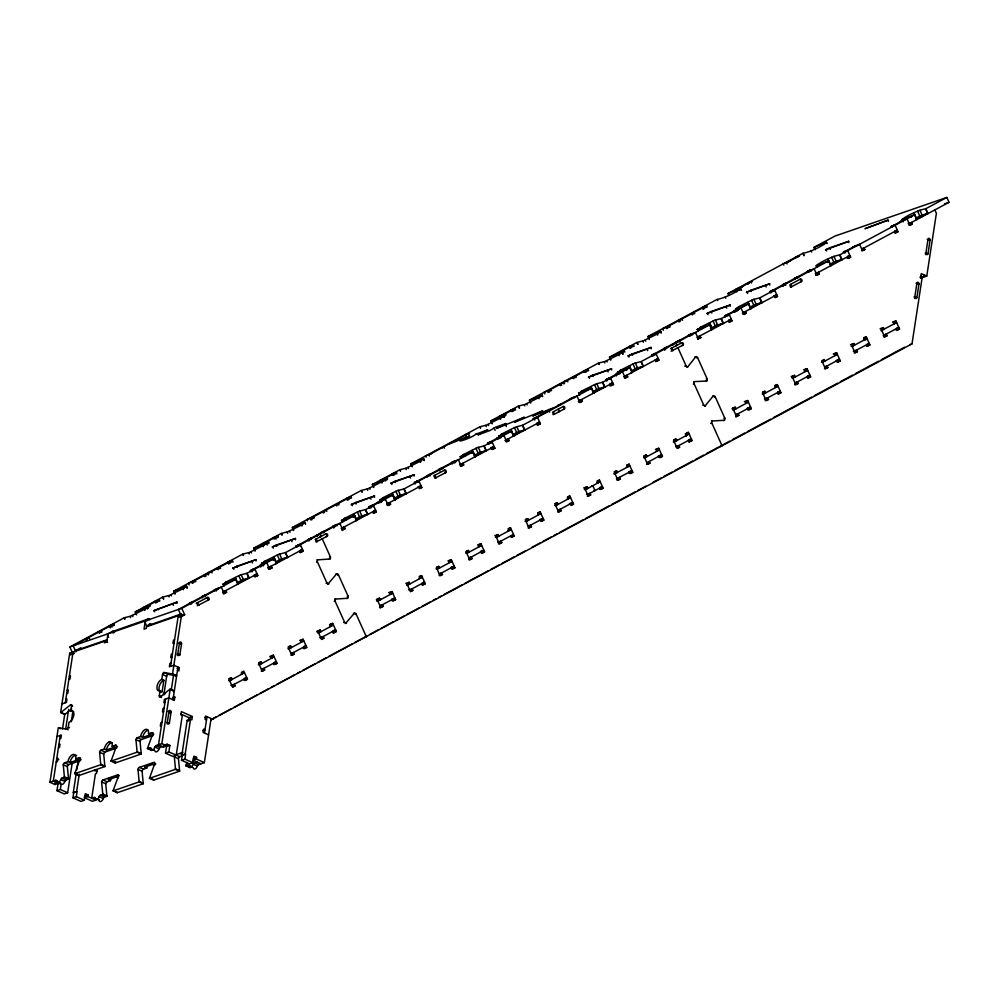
<?xml version="1.0" encoding="UTF-8"?>
<svg xmlns="http://www.w3.org/2000/svg" width="999" height="999" viewBox="0 0 999 999"><rect width="100%" height="100%" fill="white"/><g stroke="black" fill="none" stroke-linecap="round" stroke-linejoin="round"><path stroke-width="1.5" d="M60.302 735.414L53.309 781.118L58.329 783.366L54.97 784.527L49.95 782.279L58.292 727.759L60.914 728.746M107.492 642.432L104.745 641.196L69.705 653.209L60.614 712.599L64.723 714.435M65.297 702.759L73.052 652.047L74.051 653.421M62.5 729.008L64.848 713.636M54.97 784.527L55.22 782.891M65.622 729.382L68.669 709.402M72.34 762.125L67.657 792.769L64.298 793.93L56.968 790.646L57.967 784.115L60.202 783.341M58.604 727.722L66.908 729.208A1.786 0.974 -65.9 0 0 68.269 727.185L69.018 722.289A6.256 3.397 -65.9 0 0 73.814 715.209A6.256 3.397 -65.9 0 0 70.767 710.851L71.516 705.956A1.786 0.974 -65.9 0 0 70.654 704.707L60.939 712.424L65.06 714.26L71.728 708.953M56.968 790.646L60.327 789.485L61.076 784.59M71.304 721.778L72.827 711.775A6.256 3.397 -65.9 0 1 73.526 711.625M73.701 792.906L72.952 797.814L76.311 796.653L77.06 791.745L73.264 792.719L76.286 773.026M76.748 769.992L78.134 760.901M73.264 792.719L76.623 791.558L79.171 774.887M104.745 641.196L104.495 642.832L106.743 642.057L107.992 633.841L181.756 608.291L236.039 579.145M84.44 797.714L84.69 796.078L88.049 794.929L87.8 796.553L84.44 797.714L92.432 801.298L95.792 800.137L87.8 796.553M72.952 797.814L80.944 801.385L84.303 800.224L85.302 793.693L88.049 794.929M145.305 620.941L144.043 629.17L146.279 628.396L146.528 626.76L181.618 614.535L182.305 616.071L184.678 614.797L181.756 608.291M161.451 697.552L160.165 696.977A1.786 0.974 -65.9 0 1 159.303 695.729L160.052 690.833A6.256 3.397 -65.9 0 1 157.005 686.463A6.256 3.397 -65.9 0 1 161.801 679.395L162.55 674.5A1.786 0.974 -65.9 0 1 163.923 672.477L172.215 673.963L176.336 675.811L168.032 674.313L163.923 672.477M160.052 690.833L162.1 691.745L163.861 680.319L161.801 679.395M163.824 694.917L166.658 676.335A1.786 0.974 -65.9 0 1 168.032 674.313M165.509 699.063L158.516 744.755L163.536 747.002L166.895 745.853L167.145 744.218L169.88 745.441L168.881 751.972L165.522 753.134L166.521 746.603L169.88 745.441M170.504 666.395L178.259 615.696L178.958 617.232L182.305 616.071M49.95 782.279L55.669 780.294A1.786 0.974 -65.9 0 1 56.556 781.018A3.571 1.936 -65.9 0 0 58.329 782.467A3.571 1.936 -65.9 0 0 60.777 779.57A1.786 0.974 -65.9 0 1 62 778.109L64.361 777.297A1.786 0.974 -65.9 0 0 64.386 776.847L63.249 764.797A1.786 0.974 -65.9 0 1 64.61 762.774L67.969 761.613A6.256 3.397 -65.9 0 1 72.765 754.545A6.256 3.397 -65.9 0 1 75.799 758.903L79.158 757.741A1.786 0.974 -65.9 0 1 80.032 758.99L74.863 773.226A1.786 0.974 -65.9 0 0 74.75 773.701L100.712 764.735A1.786 0.974 -65.9 0 0 100.737 764.285L99.6 752.222A1.786 0.974 -65.9 0 1 100.961 750.212L104.321 749.05A6.256 3.397 -65.9 0 1 109.116 741.982A6.256 3.397 -65.9 0 1 112.163 746.34L115.522 745.179A1.786 0.974 -65.9 0 1 116.384 746.428L111.226 760.664A1.786 0.974 -65.9 0 0 111.101 761.138L137.075 752.172A1.786 0.974 -65.9 0 0 137.1 751.723L135.951 739.66A1.786 0.974 -65.9 0 1 137.325 737.649L140.684 736.488A6.256 3.397 -65.9 0 1 145.467 729.42A6.256 3.397 -65.9 0 1 148.514 733.778L151.873 732.617A1.786 0.974 -65.9 0 1 152.735 733.865L147.577 748.089A1.786 0.974 -65.9 0 0 147.465 748.576L149.825 747.764A1.786 0.974 -65.9 0 1 150.712 748.488A3.571 1.936 -65.9 0 0 152.485 749.937A3.571 1.936 -65.9 0 0 154.932 747.027A1.786 0.974 -65.9 0 1 156.156 745.579L161.863 743.593L170.217 689.085L174.326 690.921M181.618 614.535L172.527 673.925L176.648 675.761M171.291 689.947L173.639 674.587M163.536 747.002L163.786 745.379L167.145 744.218M172.977 699.737L177.972 667.082M180.694 644.068L181.543 643.768L179.483 642.856L177.81 653.746A1.336 0.999 70.9 0 0 178.659 655.419A1.336 0.999 70.9 0 0 179.87 654.657L181.543 643.768A1.336 0.999 70.9 0 0 180.694 642.082A1.336 0.999 70.9 0 0 179.483 642.856L178.646 643.144M173.476 696.478L174.837 697.09L174.338 700.361L168.856 697.901L164.385 699.45L163.886 702.709L165.01 702.322M171.004 663.136L169.88 663.523L169.38 666.783L173.863 665.234L179.345 667.694L178.846 670.966L177.472 670.341M182.268 755.394L181.518 760.289L184.877 759.14L185.627 754.233L181.83 755.194L187.163 720.354L190.522 719.205L191.883 719.817L192.382 716.545L181.418 711.638L180.919 714.909L182.293 715.521L176.211 755.256L172.852 756.418L165.522 753.134M192.382 716.545L189.036 717.707L188.536 720.978L187.163 720.354M181.83 755.194L185.19 754.045L190.522 719.205M181.518 760.289L189.51 763.873L192.869 762.712L193.868 756.181L196.603 757.404L196.353 759.04L193.007 760.202L200.999 763.785M204.495 733.016L206.993 716.683L204.745 717.457M193.219 767.707A3.571 1.936 -65.9 0 0 195.055 768.93A3.571 1.936 -65.9 0 0 197.415 766.046A1.786 0.974 -65.9 0 1 198.639 764.597L204.358 762.624L211.101 718.531M919.954 277.185L920.791 276.885L921.29 273.626L926.772 276.074L936.388 213.287L934.864 209.915M210.639 720.092L912.012 343.868L922.164 277.51L920.791 276.885M923.763 274.962L923.413 277.235L920.591 275.974M927.184 239.473L930.081 240.11L928.009 253.709A1.336 0.999 70.9 0 1 926.785 254.483A1.336 0.999 70.9 0 1 925.948 252.797L928.034 239.186A1.336 0.999 70.9 0 1 929.245 238.424A1.336 0.999 70.9 0 1 930.081 240.11M74.75 773.701L78.859 775.549A1.786 0.974 -65.9 0 1 78.983 775.062L79.296 774.175M111.101 761.138L115.21 762.986A1.786 0.974 -65.9 0 1 115.335 762.499L115.659 761.613M147.402 765.883A6.256 3.397 -65.9 0 0 146.803 768.069L143.456 769.23A1.786 0.974 -65.9 0 0 142.083 771.253L143.219 783.303A1.786 0.974 -65.9 0 1 143.194 783.753L117.233 792.731L113.124 790.883A1.786 0.974 -65.9 0 1 113.237 790.409L118.406 776.173A1.786 0.974 -65.9 0 0 117.532 774.924L102.984 779.957A1.786 0.974 -65.9 0 0 101.611 781.967L102.76 794.03A1.786 0.974 -65.9 0 1 102.735 794.48L100.375 795.291A1.786 0.974 -65.9 0 0 99.151 796.74A3.571 1.936 -65.9 0 1 96.703 799.65A3.571 1.936 -65.9 0 1 94.93 798.201A1.786 0.974 -65.9 0 0 94.043 797.477L91.683 798.301L95.429 773.8L96.553 773.413L97.053 770.142L94.805 770.916M182.043 755.893L179.808 756.668A1.786 0.974 -65.9 0 0 178.434 758.691L179.583 770.741A1.786 0.974 -65.9 0 1 179.558 771.191L153.584 780.169L149.475 778.321A1.786 0.974 -65.9 0 1 149.6 777.834L154.758 763.611A1.786 0.974 -65.9 0 0 153.883 762.362L139.336 767.394A1.786 0.974 -65.9 0 0 137.974 769.405L139.111 781.468A1.786 0.974 -65.9 0 1 139.086 781.917L113.124 790.883M192.308 766.782L189.947 767.607L185.826 765.758A1.786 0.974 -65.9 0 1 185.951 765.271L186.988 762.424M177.085 602.097L153.584 610.751L177.085 602.085M266.845 543.106L262.787 545.354L263.399 546.728M341.446 520.604L345.517 518.356L346.129 519.73M578.596 393.281L582.642 391.009L583.254 392.382M619.093 355.706L618.481 354.333L622.527 352.073M697.14 329.583L701.211 327.335L701.822 328.708M327.772 584.303L336.563 573.901A1.786 1.336 70.9 0 1 338.336 574.6L347.989 596.003A1.786 1.336 70.9 0 1 347.927 597.914L346.703 598.551M345.442 623.563L354.47 613.061A1.786 1.336 70.9 0 1 356.156 614.135L366.396 636.875L364.086 637.674M677.135 348.151L677.971 347.864L686.026 365.746A1.786 1.336 70.9 0 0 687.824 366.77L695.903 356.593A1.786 1.336 70.9 0 1 697.602 357.667L707.105 378.783A1.786 1.336 70.9 0 1 706.655 381.044L705.806 381.331M704.77 406.268L713.348 395.929A1.786 1.336 70.9 0 1 715.272 396.915L724.937 418.506A1.786 1.336 70.9 0 1 724.325 420.292L723.488 420.579M478.171 434.727L487.799 429.832L475.974 434.128M506.056 423.601L496.653 428.271M514.685 422.127L524.35 417.195L496.515 428.484M532.966 415.809L542.607 410.964M469.118 436.251C447.614 445.354 469.842 439.335 475.849 434.19M160.165 696.977L169.88 689.26L173.988 691.108L173.389 691.583M719.779 446.665L722.09 445.866L711.85 423.101A1.786 1.336 70.9 0 1 712.1 421.004L724.325 420.292M712.1 421.004L711.463 421.153M461.163 438.998L456.705 441.058M545.754 410.976L548.888 409.54M490.197 430.394L495.629 427.147L506.056 423.514M514.71 422.177L542.632 410.876M545.042 411.438L545.916 410.876M329.021 559.303L330.07 558.866A1.786 1.336 70.9 0 0 330.319 556.755L322.277 538.886L321.441 539.173M456.493 441.196L448.651 444.18M494.08 427.909L495.129 430.369M539.048 398.701L538.424 397.327L542.494 395.08L529.532 400.137M804.12 255.357L803.159 253.222C811.875 251.723 825.124 244.368 826.61 242.345L814.235 247.265L815.359 249.688M544.93 411.501L532.879 415.934M420.479 462.375L419.867 461.001L423.926 458.753L411.113 463.748L412.237 466.183M657.679 335.177L656.992 333.654L661.063 331.406L648.251 336.413L649.088 338.224M385.052 499.962L384.028 497.677L379.97 499.9L392.919 494.855M464.697 456.056L464.073 454.682L460.027 456.905L472.977 451.873M740.409 308.179L739.722 306.656L735.664 308.878L748.613 303.846M183.354 589.71L182.73 588.349L186.801 586.101L173.913 591.133M301.91 526.036L301.298 524.675L305.369 522.427L292.545 527.422L293.669 529.857M423.426 459.09L424.1 460.614M660.551 331.743L661.101 332.967M227.56 583.404L226.948 582.03L222.927 584.228L235.839 579.22M266.146 562.862L265.459 561.351L261.388 563.586L274.35 558.528M503.546 436.126L502.597 434.003L498.538 436.226L511.488 431.193M621.977 372.152L621.153 370.329L617.107 372.552L630.057 367.52M915.908 218.082L921.84 215.072L927.734 213.674L925.536 208.803C916.87 210.277 903.608 217.632 902.085 219.668L914.609 214.698M489.91 430.557L478.171 434.815M72.403 652.659L69.843 646.977L124.126 617.819L124.663 619.043M716.945 299.463L647.901 336.538L649.313 339.485M798.413 256.343L786.563 262.712L787.112 263.936M86.189 640.347L85.639 639.123L89.136 637.462L89.685 638.686M97.89 632.542L101.386 630.881L101.935 632.105M110.889 627.085L110.34 625.861L113.836 624.2L114.385 625.424M143.506 608.928L142.957 607.704L149.8 604.882L150.35 606.106M156.344 602.672L155.794 601.448L159.291 599.8L159.84 601.011M189.136 584.927L188.399 583.304L195.255 580.481L195.804 581.693M204.758 576.673L204.208 575.449L207.705 573.788L208.254 575.012M216.458 568.881L219.955 567.22L220.504 568.431M229.458 563.411L228.908 562.187L232.405 560.526L233.092 562.05M262.25 545.654L261.513 544.03L268.369 541.221L269.193 543.044M274.912 538.998L274.363 537.787L277.847 536.126L278.396 537.337M307.517 520.841L306.968 519.63L313.811 516.808L314.36 518.019M323.326 512.999L322.777 511.775L326.261 510.127L326.81 511.338M335.027 505.207L338.511 503.546L339.061 504.757M348.164 500.037L347.477 498.513L350.961 496.853L351.511 498.076M380.819 481.993L380.082 480.357L386.925 477.547L387.612 479.07M393.469 475.324L392.919 474.113L396.416 472.452L396.965 473.663M499.338 418.206L498.651 416.695L505.494 413.873L506.043 415.084M512.037 411.65L511.488 410.439L514.985 408.778L515.534 409.99M544.83 393.906L544.093 392.282L550.948 389.46L551.498 390.684M560.451 385.651L559.902 384.44L563.399 382.779L563.948 383.991M572.152 377.859L575.649 376.198L576.198 377.41M585.152 372.39L584.602 371.166L588.099 369.505L588.648 370.729M617.345 353.321L624.063 350.199L624.887 352.023M630.606 347.977L630.057 346.765L633.541 345.105L634.09 346.316M663.398 330.232L662.662 328.609L669.505 325.786L670.054 327.01M679.02 321.978L678.471 320.766L681.955 319.106L682.504 320.317M690.796 314.161L694.218 312.525L694.755 313.736M703.858 309.016L703.171 307.492L706.655 305.844L707.205 307.055M124.937 618.955L124.388 617.732L130.869 616.108L145.754 608.678L144.218 609.028L144.83 610.401M144.218 609.028L148.289 606.78L135.464 611.788L136.451 613.91M163.724 598.876L162.899 597.052L169.38 595.416L184.291 588.036L182.73 588.349M243.506 555.282L242.957 554.07L249.425 552.435L264.335 545.054L262.787 545.354M282.155 534.902L281.468 533.379L287.937 531.743L302.847 524.363L301.298 524.675M362.2 491.92L361.526 490.397L367.994 488.761L382.817 481.306L381.343 481.68L381.968 483.054M381.343 481.68L385.414 479.433L372.502 484.478M400.587 470.929L400.037 469.705L406.506 468.069L421.416 460.689L419.867 461.001M480.631 427.934L480.082 426.723L486.563 425.087L501.386 417.632L499.912 418.007L500.536 419.38M499.912 418.007L503.833 415.896L491.096 420.791M519.555 408.166L518.606 406.031L525.074 404.395L539.984 397.028L538.424 397.327M599.2 364.26L598.651 363.049L605.119 361.413L620.029 354.033L618.481 354.333M637.986 344.193L637.162 342.357L643.643 340.734L658.553 333.354L656.992 333.654M717.769 300.587L717.22 299.375C725.873 297.902 739.148 290.547 740.671 288.499L728.196 293.456M76.948 649.85L75.387 650.686L107.218 639.685M77.722 649.437L78.496 649.013M80.057 648.176L80.832 647.764M69.843 646.977L107.143 634.078L114.123 630.756L114.673 631.98M113.624 632.916L112.937 631.393L114.123 630.756M69.705 653.209L70.692 654.582M112.937 631.393L149.188 618.643L149.738 619.855M149.188 618.643L144.455 621.191L146.641 626.061L181.368 613.91M226.948 582.03L225.387 582.33L240.297 574.949L246.778 573.314L248.963 578.196L243.082 579.595L237.138 582.604M265.459 561.351L263.911 561.65L278.821 554.27L285.289 552.634L287.487 557.504L281.593 558.903L275.662 561.925M345.517 518.356L343.956 518.656L358.866 511.276L365.334 509.64L367.532 514.522L361.638 515.921L355.706 518.931M384.028 497.677L382.467 497.977L397.377 490.596L403.858 488.961L406.044 493.831L400.162 495.229L394.218 498.251M464.073 454.682L462.525 454.982L477.435 447.602L483.903 445.979L486.101 450.849L480.207 452.247L474.275 455.257M502.597 434.003L501.036 434.303L515.946 426.923L522.415 425.287L524.612 430.157L518.718 431.568L512.787 434.577M582.642 391.009L581.081 391.321L595.991 383.941L602.472 382.305L604.657 387.175L598.776 388.574L592.844 391.583M621.153 370.329L619.605 370.629L634.515 363.249L640.983 361.613L643.181 366.496L637.412 367.844L631.356 370.904M701.211 327.335L699.65 327.647L714.56 320.267L721.041 318.631L723.226 323.501L717.207 324.95L710.439 328.434M739.722 306.656L738.161 306.955L753.071 299.575L759.552 297.939L761.738 302.822L755.856 304.22L749.924 307.23M828.671 260.851L816.146 265.821C817.681 263.811 830.868 256.431 839.597 254.957L841.795 259.827L835.901 261.226L829.969 264.236M146.641 626.061L148.863 624.862M149.313 624.625L150.724 623.875M190.272 604.383L189.723 603.159L193.219 601.498M202.535 597.802L201.985 596.578L205.469 594.917L205.881 595.829M214.835 590.809L214.435 589.897L221.278 587.075L224.201 593.568L226.573 592.295L225.849 590.671L223.326 591.545M250.949 571.803L250.399 570.579L253.883 568.918L254.295 569.83M260.564 567.007L259.877 565.484L266.733 562.662L269.655 569.168L272.028 567.894L271.291 566.258L267.932 567.42M296.253 547.09L295.841 546.166L299.338 544.505L300.025 546.028M308.978 541.008L308.291 539.485L311.788 537.824M320.954 533.816L320.542 532.904L324.038 531.243L324.313 531.855M333.816 528.046L332.992 526.223L339.847 523.401L342.769 529.895L345.142 528.621L344.405 526.997L342.095 527.797M369.505 508.129L368.956 506.905L371.328 505.631L372.452 505.244L373.139 506.768M378.996 503.034L378.446 501.81L385.289 498.988L388.224 505.494L390.584 504.22L389.86 502.597L387.624 503.359M415.097 484.016L414.41 482.505L417.894 480.844L418.444 482.055M427.41 477.035L426.86 475.811L430.344 474.15M439.935 471.066L439.11 469.23L442.607 467.569L443.007 468.481M452.247 464.073L451.56 462.549L458.404 459.727L461.338 466.221L463.698 464.947L462.974 463.324L459.615 464.485M488.074 444.455L487.524 443.231L489.897 441.958L491.021 441.57L491.695 443.094M497.427 439.048L497.015 438.136L503.858 435.314L506.78 441.82L509.153 440.547L508.429 438.923L506.181 439.697M606.78 381.081L606.093 379.558L609.577 377.897L610.127 379.121M616.258 375.986L615.571 374.463L622.427 371.64L625.349 378.146L627.722 376.873L626.985 375.249L624.75 376.024M651.947 356.069L651.535 355.157L653.908 353.883L655.032 353.496L655.581 354.707M664.81 350.299L663.985 348.464L667.482 346.803M676.785 343.107L676.236 341.883L679.732 340.222L680.144 341.146M689.098 336.114L688.686 335.202L691.058 333.928L695.716 332.792M725.199 317.108L724.65 315.884L728.146 314.223L728.558 315.147M734.827 312.312L734.14 310.789L740.983 307.979L743.918 314.473L746.29 313.199L745.554 311.576L743.318 312.35M770.791 293.007L770.104 291.483L772.477 290.209L773.601 289.822L774.275 291.346M783.241 286.313L782.554 284.79L786.038 283.129M795.216 279.133L794.804 278.209L797.177 276.948L798.301 276.561L798.713 277.472M807.667 272.44L807.254 271.528L809.627 270.254L814.285 269.118M903.62 219.992L891.77 226.361L892.132 227.173M274.55 558.466L247.04 573.239L249.238 578.109M393.119 494.792L365.609 509.565L367.807 514.435M511.688 431.118L484.178 445.891L486.363 450.761M630.244 367.445L602.734 382.217L604.932 387.088M748.813 303.771L721.303 318.544L723.501 323.414M914.809 214.635L839.872 254.87L842.07 259.74M909.177 223.701L949.05 202.285L946.852 197.415L925.811 208.716L928.009 213.586M273.826 559.877L274.862 559.328L273.127 559.977M353.871 516.895L354.907 516.333L353.808 513.898M392.907 495.929L392.644 495.941M472.952 452.947L472.377 450.224M630.032 368.581L629.77 368.594M709.565 325.874L710.601 325.312L709.502 322.877M563.249 406.456L564.348 408.891L554.47 414.198A1.336 0.999 70.9 0 1 553.034 413.449A1.336 0.999 70.9 0 1 553.371 411.75L563.249 406.456A1.336 1.011 68.7 0 1 564.697 407.217A1.336 1.011 68.7 0 1 564.348 408.891M790.496 284.415L791.595 286.85A1.336 0.999 73.2 0 1 790.172 286.139A1.336 0.999 73.2 0 1 790.496 284.415L800.374 279.108A1.336 1.011 68.7 0 1 801.835 279.87A1.336 1.011 68.7 0 1 801.473 281.543L790.546 287.213M237.6 583.716L248.589 577.809M276.174 562.999L287.175 557.092M356.168 520.042L367.157 514.135M394.742 499.325L405.731 493.419M474.725 456.368L485.714 450.474M513.311 435.651L524.3 429.745M593.294 392.694L604.283 386.8M631.868 371.978L642.869 366.071M711.862 329.021L722.851 323.127M750.436 308.304L761.425 302.41M830.419 265.347L841.408 259.453M916.42 219.168L927.384 213.274M861.875 248.676L864.123 247.902L864.847 249.525L862.474 250.799L861.75 249.176L897.314 230.07L895.116 225.2L890.646 226.748L894.13 225.087M254.295 576.773L257.792 575.524L254.87 569.03L250.399 570.579M387.088 505.457L390.584 504.22M609.84 385.826L613.486 384.515L610.564 378.009L606.093 379.558M815.746 275.249L819.405 273.938L818.668 272.302L815.309 273.464M894.542 232.942L898.051 231.693L897.314 230.07L895.079 230.844M257.792 575.524L255.419 576.798L254.695 575.174M300.037 552.684L303.246 551.123L300.324 544.63L295.841 546.166M368.956 506.905L373.439 505.357L376.361 511.85L373.988 513.124L373.264 511.5M414.41 482.505L418.881 480.956L421.815 487.45L419.443 488.723L418.706 487.1M487.524 443.231L491.995 441.683L494.93 448.189L492.557 449.463L491.82 447.827M536.463 417.17L532.979 418.831L537.45 417.282L540.372 423.776L537.999 425.05L537.275 423.426M579.295 400.424L581.543 399.65L582.267 401.273L579.895 402.547L576.972 396.054L570.129 398.876L571.241 398.489M613.486 384.515L611.126 385.789L610.389 384.165M655.731 361.663L658.94 360.102L656.018 353.609L651.535 355.157M697.627 339.173L700.836 337.6L700.099 335.976L697.789 336.775M724.65 315.884L729.133 314.335L732.055 320.841L729.682 322.115L728.958 320.492M770.104 291.483L774.587 289.935L777.509 296.428L775.137 297.702L774.4 296.079M819.405 273.938L817.032 275.212L814.098 268.706M846.715 250.549L843.218 252.21L847.701 250.674L850.624 257.168L848.251 258.441L847.514 256.818M898.051 231.693L895.678 232.967L894.942 231.343M908.191 223.589L911.55 222.427L912.274 224.051L909.902 225.324L906.98 218.831L900.136 221.653L901.248 221.266M163.386 693.518L164.86 692.719L165.322 693.743M229.832 680.207L232.068 679.432L231.331 677.809L228.971 679.083L232.617 687.212L234.99 685.938L234.266 684.315L230.906 685.464M258.354 664.685L261.713 663.523L260.976 661.9L258.604 663.174L262.262 671.291L264.635 670.017L263.898 668.393L261.663 669.168M273.976 662.974L274.713 664.61L277.085 663.336L273.426 655.207L271.054 656.48L271.79 658.104M287.987 648.763L291.346 647.602L290.622 645.978L288.249 647.252L291.908 655.369L294.28 654.095L293.544 652.472L291.308 653.246M303.621 647.065L304.358 648.688L306.73 647.414L303.072 639.285L300.699 640.559L301.423 642.195M317.183 631.83L317.632 632.842L320.991 631.68L320.254 630.057L317.894 631.331L321.541 639.447L323.913 638.174L323.189 636.55L319.83 637.712M329.495 624.937L332.704 623.376L336.363 631.493L333.154 633.054M376.336 599.787L379.545 598.226L380.269 599.85L377.123 600.936M392.545 599.313L393.281 600.936L395.654 599.662L391.995 591.533L389.622 592.807L390.347 594.43M406.556 585.089L409.915 583.928L409.178 582.305L406.818 583.578L410.464 591.695L412.837 590.421L412.112 588.798L408.753 589.959M422.19 583.391L422.914 585.014L425.287 583.741L421.628 575.624L419.268 576.898L419.992 578.521M436.063 568.868L439.56 568.006L438.823 566.383L436.451 567.657L440.109 575.786L442.482 574.512L441.745 572.877L439.51 573.651M451.823 567.469L452.559 569.093L454.932 567.819L451.273 559.702L448.901 560.976L449.637 562.599M468.356 551.898L465.834 553.246L469.193 552.097L468.469 550.461L466.096 551.735L469.755 559.865L472.127 558.591L471.391 556.967L469.155 557.742M481.468 551.548L482.205 553.171L484.577 551.898L480.919 543.781L478.546 545.054L479.27 546.678M498.002 535.976L495.479 537.337L498.838 536.176L498.101 534.552L495.741 535.826L499.388 543.943L501.76 542.669L501.036 541.046L497.677 542.207M511.113 535.639L511.838 537.262L514.21 535.988L510.551 527.859L508.191 529.133L508.916 530.756M527.647 520.067L525.124 521.416L528.483 520.254L527.747 518.631L525.374 519.905L529.033 528.021L531.406 526.748L530.669 525.124L528.434 525.899M540.746 519.717L541.483 521.341L543.856 520.067L540.197 511.95L537.824 513.224L538.561 514.847M554.77 505.494L558.116 504.333L557.392 502.709L555.019 503.983L558.678 512.112L561.051 510.839L560.314 509.215L558.079 509.977M570.392 503.796L571.128 505.419L573.501 504.145L569.842 496.028L567.469 497.302L568.194 498.926M584.403 489.585L587.762 488.424L587.037 486.8L584.665 488.074L588.311 496.191L590.684 494.917L589.959 493.294L586.6 494.455M600.037 487.874L600.761 489.498L603.134 488.224L599.475 480.107L597.115 481.381L597.839 483.004M616.57 472.302L614.048 473.663L617.407 472.502L616.67 470.879L614.298 472.152L617.956 480.269L620.329 478.996L619.592 477.372L617.357 478.146M629.67 471.965L630.406 473.588L632.779 472.315L629.12 464.185L626.748 465.459L627.484 467.082M647.464 455.719L643.693 457.742L647.04 456.58L646.316 454.957L643.943 456.231L647.602 464.348L649.974 463.074L649.238 461.451M659.315 456.043L660.052 457.667L662.424 456.393L658.766 448.276L656.393 449.55L657.117 451.173M677.11 439.797L673.326 441.82L676.685 440.659L675.961 439.036L673.588 440.309L677.235 448.439L679.607 447.165L678.883 445.542L675.524 446.703M685.189 433.916L688.398 432.355L692.057 440.472L688.848 442.045M732.03 408.766L735.239 407.205L735.963 408.828L732.816 409.915M748.239 408.291L748.975 409.915L751.348 408.641L747.689 400.524L745.316 401.785L746.041 403.421M762.249 394.068L765.609 392.907L764.884 391.283L762.512 392.557L766.158 400.674L768.531 399.413L767.806 397.777L764.447 398.938M777.884 392.37L778.608 393.993L780.981 392.719L777.334 384.603L774.962 385.876L775.686 387.5M791.707 377.747L795.254 376.985L794.517 375.362L792.145 376.635L795.803 384.765L798.176 383.491L797.439 381.868L795.204 382.642M807.529 376.448L808.253 378.072L810.626 376.798L806.967 368.681L804.595 369.955L805.331 371.578M837.162 360.539L837.899 362.162L840.271 360.889L836.613 352.759L834.24 354.033L834.977 355.656M853.695 344.967L851.173 346.316L854.532 345.154L853.808 343.531L851.435 344.805L855.082 352.922L857.454 351.648L856.73 350.025L853.371 351.186M866.807 344.618L867.532 346.241L869.904 344.967L866.258 336.85L863.885 338.124L864.61 339.747M881.942 330.007L884.177 329.233L883.441 327.61L881.068 328.883L884.727 337.013L887.1 335.739L886.375 334.116L884.127 334.877M896.453 328.696L897.177 330.319L899.55 329.046L895.891 320.929L893.518 322.202L894.255 323.826M864.585 338.898L866.633 338.024M228.709 680.594L232.492 678.571M376.91 601.011L380.694 598.975M824.05 360.876L821.54 362.237L824.887 361.076L824.163 359.453L821.79 360.726L825.449 368.843L827.821 367.57L827.085 365.946L824.849 366.72M229.695 680.706L244.518 672.752L241.159 673.913M259.34 664.797L274.163 656.83L270.804 657.991M288.973 648.875L303.796 640.921L301.561 641.683M318.619 632.954L333.441 624.999L330.082 626.161M377.897 601.123L392.719 593.156L390.484 593.93M407.542 585.202L422.365 577.247L419.006 578.409M437.187 569.28L452.01 561.326L448.651 562.487M466.82 553.371L481.643 545.404L478.284 546.565M496.466 537.45L511.288 529.482L507.929 530.644M526.111 521.528L540.934 513.573L537.574 514.735M555.756 505.606L570.566 497.652L567.207 498.813M585.389 489.697L600.212 481.73L596.853 482.892M644.68 457.854L659.49 449.9L656.131 451.061M674.313 441.933L689.135 433.978L685.776 435.139L686.238 436.151M733.603 410.102L748.413 402.147L746.178 402.922M763.236 394.18L778.059 386.226L774.7 387.387M792.881 378.259L807.704 370.304L804.345 371.466M822.527 362.35L837.337 354.383L835.102 355.157M852.159 346.428L866.982 338.474L863.623 339.635M231.893 685.589L246.716 677.622L244.468 678.396M261.526 669.667L276.348 661.7L274.113 662.474M291.171 653.746L305.994 645.791L303.758 646.565M320.816 637.824L335.639 629.87L333.391 630.644M380.095 605.993L394.917 598.039L391.558 599.188M409.74 590.072L424.563 582.117L422.315 582.892M439.373 574.15L454.195 566.196L450.836 567.357M469.018 558.241L483.841 550.274L480.482 551.436M498.663 542.32L513.486 534.365M528.309 526.398L543.119 518.444L539.76 519.605M557.942 510.489L572.764 502.522L569.405 503.683M587.587 494.567L602.409 486.6L599.887 487.475M646.865 462.724L661.688 454.77L658.329 455.931M676.51 446.815L691.333 438.848L689.085 439.622M735.788 414.972L750.611 407.018L747.252 408.179M765.434 399.051L780.256 391.096L778.009 391.87M795.079 383.141L809.889 375.174L807.654 375.949M824.712 367.22L839.535 359.265L836.175 360.427M854.357 351.298L869.18 343.344L867.494 343.918M392.145 600.899L395.654 599.662M747.689 409.965L751.348 408.641M794.667 384.727L798.176 383.491M242.145 674.025L241.408 672.402L243.781 671.128L247.44 679.245L245.067 680.519L244.343 678.895M379.982 607.904L383.204 606.343L382.467 604.72L380.157 605.519M735.689 416.883L738.898 415.322L738.161 413.698L735.851 414.498M210.889 719.742L216.371 716.807M219.118 715.334L231.456 708.703M234.191 707.23L242.42 702.821M245.155 701.348L257.492 694.717M260.24 693.244L268.456 688.835M271.204 687.362L273.938 685.888M276.686 684.415L294.505 674.849M297.24 673.376L299.987 671.902M302.734 670.429L315.06 663.798M317.807 662.337L326.036 657.916M328.771 656.443L352.073 643.93M354.82 642.457L363.461 637.899M364.41 637.3L367.157 635.826M369.905 634.353L378.146 629.932M380.894 628.458L393.256 621.815M396.004 620.342L404.245 615.921M406.993 614.435L419.343 607.804M422.09 606.331L430.332 601.898M433.079 600.424L435.826 598.95M438.573 597.477L441.321 596.003M444.068 594.53L461.925 584.939M464.672 583.466L488.012 570.928M490.759 569.455L499.001 565.022M501.748 563.548L514.11 556.918M516.858 555.444L525.099 551.011M531.955 547.327L540.197 542.894M542.944 541.421L551.186 537M553.933 535.526L556.68 534.053M559.428 532.579L582.779 520.042M585.526 518.556L608.866 506.018M611.613 504.545L634.964 492.007M637.712 490.534L645.953 486.113M652.809 482.417L661.051 477.997M663.798 476.523L672.04 472.102M674.787 470.629L692.644 461.038M695.391 459.565L703.633 455.132M706.38 453.658L718.731 447.028M720.104 446.291L729.67 441.158M732.392 439.685L744.692 433.079M747.427 431.618L770.654 419.143M773.388 417.669L811.65 397.127M814.372 395.654L837.599 383.191M840.334 381.718L852.634 375.112M855.369 373.651L878.596 361.176M881.33 359.702L904.557 347.227M606.505 360.764L607.167 361.925M289.335 531.093L289.985 532.255M596.69 389.51L594.492 384.64M505.382 423.988L506.318 426.511M705.494 406.019L705.606 405.969A1.786 1.336 70.9 0 1 703.683 404.982L694.18 383.866A1.786 1.336 70.9 0 1 694.63 381.606L706.655 381.044M910.601 217.332L911.438 216.958M625.973 370.179L627.16 369.655M610.714 359.215L609.702 357.105L622.427 352.085M697.165 329.608L710.102 324.525M749.862 309.091L750.811 308.716M711.35 329.77L712.299 329.395M578.683 393.269L591.533 388.199M631.306 372.764L632.242 372.39M592.782 393.444L593.731 393.069M512.737 436.438L513.686 436.063M474.225 457.117L475.162 456.743M253.933 548.151L266.82 543.081M341.558 520.616L354.408 515.546M394.168 500.112L395.117 499.737M355.656 520.791L356.606 520.417M275.612 563.773L276.548 563.411M237.088 584.465L238.037 584.09M827.497 262.275L829.17 261.638L828.071 259.203M353.171 516.995L354.907 516.333M491.171 420.766L492.282 423.189M173.988 591.096L174.837 592.919M916.795 219.568L914.435 214.773M472.24 453.121L473.476 452.659M830.856 265.722L828.496 260.914M709.827 325.599L710.601 325.312M829.645 247.864L825.436 249.875L848.95 241.271L829.645 247.864L830.319 249.388M750.599 290.309L746.415 292.382L769.904 283.716L750.599 290.309L751.148 291.533M711.076 311.538L706.855 313.574L730.381 304.945L711.076 311.538L711.763 313.062M604.32 361.725L604.87 362.949M632.03 353.983L627.847 356.056L651.348 347.415L632.03 353.983L632.579 355.207M592.507 375.212L588.324 377.285L611.688 368.768L592.507 375.212L593.056 376.436M524.263 404.72L524.812 405.931M591.67 389.123L590.946 386.551M598.888 388.524L596.803 383.616M394.905 481.331L390.671 483.379L414.223 474.762L394.905 481.331L395.454 482.554M355.382 502.559L351.161 504.595L374.687 495.954L355.382 502.559L356.069 504.083M248.626 552.747L249.176 553.958M276.336 545.004L272.115 547.052L295.654 538.411L276.336 545.004L276.885 546.228M361.763 515.871L359.677 510.964M236.813 566.233L232.592 568.269L256.131 559.627L236.813 566.233L237.362 567.444M281.706 558.866L279.62 553.958M703.009 309.215L702.459 307.292M680.843 319.493L681.955 319.106M629.795 348.276L629.345 346.553M617.494 352.922L617.944 354.645M584.165 372.277L583.903 370.966M695.329 332.455L698.463 338.873M562.275 383.166L563.399 382.779M676.872 345.429L675.824 345.791M511.051 411.538L510.789 410.227M465.596 435.951L465.334 434.627M172.402 653.983L171.279 654.37L170.779 657.629L171.903 657.242M177.635 655.431L179.87 654.657L176.973 654.033M946.852 197.415L834.939 236.089L813.898 247.39L814.709 249.226M887.811 220.192L864.972 228.709L888.386 220.042L888.361 221.416M944.629 203.821L949.05 202.285M795.054 257.505L799.537 255.956L796.041 257.617M788.935 261.438L790.047 261.051L783.204 263.873L783.753 265.097M915.471 219.093L922.04 216.82M908.915 225.212L912.274 224.051M748.626 283.092L752.11 281.431L747.639 282.979L748.189 284.191M853.82 246.741L852.709 247.128L859.552 244.305L861.75 249.176M741.508 286.913L742.632 286.526L735.776 289.348L736.875 291.783M861.488 250.687L864.847 249.525M847.651 256.318L849.887 255.544L815.459 273.876M702.185 307.38L706.655 305.844M807.254 271.528L808.378 271.141L808.928 272.365M847.264 258.329L850.624 257.168M694.218 312.525L693.094 312.912L693.643 314.123M794.804 278.209L795.928 277.834M782.554 284.79L783.678 284.403L784.09 285.327M669.505 325.786L668.393 326.173L668.943 327.397M800.636 281.83L801.473 281.543L800.374 279.108M929.245 240.397L930.081 240.11M773.701 295.866L776.772 294.805L742.344 313.137M629.07 346.653L633.541 345.105M734.14 310.789L735.264 310.402L735.813 311.626M775.274 297.202L777.509 296.428M624.063 350.199L622.939 350.587L623.626 352.11M742.931 314.36L746.29 313.199M728.808 320.08L731.33 319.218L696.89 337.55M583.616 371.054L588.099 369.505M925.111 253.084L928.009 253.709L925.486 254.583M688.686 335.202L689.809 334.815L690.359 336.039M728.696 322.003L732.055 320.841M575.649 376.198L574.525 376.586L575.074 377.797M676.236 341.883L677.359 341.496M663.985 348.464L665.109 348.077L665.659 349.3M680.769 343.144L681.817 342.782A1.336 0.999 73.3 0 1 683.241 343.494A1.336 0.999 73.3 0 1 682.904 345.204L671.141 351.173M550.948 389.46L549.825 389.847L550.374 391.071M697.901 338.624L700.836 337.6M670.878 348.451L681.817 342.782L682.916 345.217L682.067 345.504M656.805 358.966L658.216 358.479L623.776 376.81M654.994 360.04L655.844 359.752L656.568 361.376M510.501 410.327L514.985 408.778M615.571 374.463L616.695 374.076L617.107 375M655.794 361.188L658.94 360.102M505.494 413.873L504.37 414.26L505.194 416.084M624.363 378.034L627.722 376.873M609.964 383.853L612.762 382.892L578.321 401.223M465.059 434.727L469.53 433.179L466.046 434.84M920.491 278.084L922.164 277.51M920.791 278.147L926.772 276.074M694.842 356.968L695.679 356.68M455.956 440.259L457.08 439.872L453.596 441.533M561.163 403.896L557.679 405.557L558.791 405.169M460.064 439.385L469.63 436.076M696.753 357.954L697.602 357.667M548.563 409.652L553.858 407.829M916.083 283.366L916.92 283.079A1.336 0.999 70.9 0 1 918.131 282.305A1.336 0.999 70.9 0 1 918.98 283.991L916.895 297.602A1.336 0.999 70.9 0 1 915.683 298.364A1.336 0.999 70.9 0 1 914.834 296.678L916.92 283.079L918.98 283.991L918.131 284.29M441.333 448.114L444.83 446.453L443.706 446.84L444.33 448.201M546.54 411.75L545.429 412.137L548.913 410.477L549.662 412.15M431.256 453.521L432.38 453.134L425.537 455.956L426.086 457.167M578.908 402.435L582.267 401.273M684.752 366.171L686.026 365.746M563.511 409.178L564.348 408.891M686.887 367.083L687.936 366.72M558.329 411.913L559.403 411.538L558.304 409.103M553.071 414.672L554.47 414.198L553.371 411.75M536.85 423.114L539.647 422.152L504.932 440.584M396.416 472.452L391.933 474.001L392.482 475.212M497.015 438.136L498.126 437.749L498.676 438.973M537.025 424.937L540.372 423.776M386.925 477.547L385.814 477.934L386.775 480.057M913.998 296.978L916.895 297.602L914.584 298.401M505.794 441.708L509.153 440.547M491.121 447.627L492.794 447.04M493.081 446.94L494.193 446.565L459.765 464.885M350.961 496.853L346.491 498.401L347.215 500.024M451.56 462.549L452.684 462.162L453.096 463.074M491.57 449.338L494.93 448.189M338.511 503.546L337.4 503.933L337.949 505.144M439.11 469.23L440.234 468.843M693.793 381.905L694.63 381.606M325.15 510.514L326.261 510.127M706.268 379.071L707.105 378.783M426.86 475.811L428.246 476.036M443.843 470.417L444.68 470.117A1.336 0.999 70.9 0 1 446.116 470.866A1.336 0.999 70.9 0 1 445.779 472.564L435.064 478.159M693.343 384.165L694.18 383.866M313.811 516.808L312.699 517.195L313.249 518.406M460.352 466.108L463.698 464.947M433.966 475.724L444.68 470.117L445.779 472.564L444.942 472.852M892.532 322.09L895.891 320.929M418.007 486.888L421.079 485.826L386.65 504.158M277.847 536.126L273.376 537.662L273.926 538.886M893.543 323.614L896.627 322.552L880.968 330.806M378.446 501.81L379.558 501.423L380.107 502.647M880.082 328.771L883.441 327.61M419.568 488.224L421.815 487.45M268.369 541.221L267.245 541.595L268.207 543.731M864.01 337.625L866.258 336.85M896.578 328.196L898.813 327.422L883.153 335.676M850.449 344.692L853.808 343.531M374.225 510.714L375.624 510.227L341.196 528.558M896.19 330.207L899.55 329.046M232.405 560.526L227.922 562.075L228.833 564.11M332.992 526.223L334.116 525.836L334.665 527.047M373.002 513.011L376.361 511.85M833.253 353.921L836.613 352.759M712.512 396.216L713.348 395.929M883.74 336.888L887.1 335.739M219.955 567.22L218.831 567.607L219.38 568.818M835.239 354.657L836.35 354.27M320.542 532.904L321.666 532.517M714.435 397.202L715.272 396.915M206.581 574.175L207.705 573.788M866.545 346.129L869.904 344.967M308.291 539.485L309.415 539.098L309.827 540.009M325.274 534.09L326.124 533.791A1.336 0.999 70.9 0 1 327.56 534.54A1.336 0.999 70.9 0 1 327.21 536.226L316.071 541.97M320.13 536.813L321.178 536.451L320.08 534.015L316.72 535.177L317.207 536.238M803.608 369.842L806.967 368.681M195.255 580.481L194.131 580.869L194.68 582.08M342.207 529.645L345.142 528.621M854.108 352.809L857.454 351.648M702.846 405.269L703.683 404.982M315.185 539.46L326.124 533.791L327.21 536.226L326.161 536.6M341.933 530.182L342.769 529.895M805.594 370.579L806.717 370.192M791.158 376.523L794.517 375.362M836.912 362.05L840.271 360.889M775.087 385.377L777.334 384.603M824.462 368.731L827.821 367.57M300.274 550.274L302.51 549.5L268.082 567.832M299.3 551.061L300.15 550.774L300.874 552.397M775.948 386.501L777.072 386.113M159.291 599.8L154.808 601.336L155.544 602.959M259.877 565.484L261.001 565.097L261.413 566.008M762.637 392.058L764.884 391.283M300.1 552.21L303.246 551.123M149.8 604.882L148.676 605.269L149.363 606.793M807.267 377.959L810.626 376.798M744.33 401.673L747.689 400.524M909.777 344.643L912.012 343.868M732.717 408.079L735.239 407.205M268.669 569.043L272.028 567.894M777.622 393.881L780.981 392.719M254.27 574.875L257.068 573.901L222.627 592.232M113.836 624.2L109.353 625.749L110.315 627.884M214.435 589.897L215.547 589.51L216.234 591.033M765.172 400.562L768.531 399.413M101.386 630.881L100.262 631.268L100.812 632.492M201.985 596.578L203.097 596.191M88.012 637.849L89.136 637.462M723.938 418.319L724.774 418.032M189.723 603.159L190.846 602.772L191.396 603.995M711.013 423.401L711.85 423.101L711.013 423.414M206.718 597.764L207.555 597.464A1.336 0.999 70.9 0 1 208.991 598.214A1.336 0.999 70.9 0 1 208.654 599.899L197.303 605.719M317.008 559.877L329.87 559.015M686.725 432.929L688.398 432.355M223.214 593.456L226.573 592.295M735.751 416.408L738.898 415.322M196.204 603.284L207.555 597.464L208.654 599.899L207.817 600.199M223.364 593.856L224.201 593.568M329.483 557.042L330.332 556.768M316.558 562.137L317.395 561.838A1.786 1.336 70.9 0 1 317.857 559.577M673.713 439.81L675.961 439.036M685.714 435.614L686.763 435.252L686.038 433.628M149.288 624.238L150.412 623.851M655.406 449.438L658.766 448.276M644.08 455.731L646.316 454.957M688.124 440.409L688.96 440.122L689.685 441.745M184.678 614.797L181.319 615.958L178.396 609.452L217.919 588.236L218.282 589.048M70.392 654.745L73.751 653.583M688.91 441.558L692.057 440.472M626.885 464.96L629.12 464.185M677.372 447.939L679.607 447.165M626.498 466.97L629.857 465.809L614.198 474.063M614.435 471.653L616.67 470.879M659.065 457.554L662.424 456.393M597.24 480.881L599.475 480.107M646.615 464.235L649.974 463.074M628.683 471.853L632.042 470.691L616.383 478.933M583.678 487.949L587.037 486.8M335.726 574.188L336.563 573.901M591.72 486.088L592.807 485.714L594.992 490.584L593.918 490.959M629.42 473.476L632.779 472.315M337.65 575.174L338.486 574.887M567.607 496.803L569.842 496.028M616.97 480.157L620.329 478.996M555.157 503.484L557.392 502.709M326.061 583.241L326.91 582.954A1.786 1.336 70.9 0 0 328.821 583.94M599.775 489.385L603.134 488.224M537.962 512.724L540.197 511.95M587.325 496.078L590.684 494.917M69.368 676.186L70.479 675.799L69.98 679.058L68.869 679.445M174.563 639.822L173.451 640.209L172.952 643.481L174.063 643.094M538.823 513.848L539.947 513.461M525.511 519.405L527.747 518.631M571.253 504.92L573.501 504.145M508.316 528.633L510.551 527.859M557.692 512L561.051 510.839M509.178 529.757L510.302 529.37M494.755 535.714L498.101 534.552M540.496 521.228L543.856 520.067M477.559 544.942L480.919 543.781M528.046 527.909L531.406 526.748M466.233 551.236L468.469 550.461M67.195 690.334L68.319 689.947L67.82 693.219L66.696 693.606M510.851 537.15L514.21 535.988M334.69 599.125L347.54 598.264M447.914 560.864L451.273 559.702M498.401 543.831L501.76 542.669M347.153 596.291L347.989 596.003M177.347 655.531L179.87 654.657M334.228 601.386L335.065 601.098A1.786 1.336 70.9 0 1 335.527 598.838M436.588 567.157L438.823 566.383M481.218 553.059L484.577 551.898M419.393 576.386L421.628 575.624M468.768 559.752L472.127 558.591M65.797 699.487L66.921 699.1L66.421 702.372L61.938 703.92M420.254 577.522L421.378 577.135M405.831 583.466L409.178 582.305M451.573 568.98L454.932 567.819M388.636 592.694L391.995 591.533M442.482 574.512L439.073 575.561M390.621 593.431L391.733 593.044M377.023 599.088L377.659 598.876M378.072 598.726L379.545 598.226M177.098 668.468L179.345 667.694M421.928 584.902L425.287 583.741M410.601 591.196L412.837 590.421M353.409 613.448L354.245 613.149M355.107 614.485L356.156 614.135M330.194 624.238L332.704 623.376M380.057 607.429L383.204 606.343M331.331 625.274L332.455 624.887M316.908 631.218L320.254 630.057M330.232 626.56L331.069 626.273L330.332 624.65M343.743 622.502L344.58 622.215A1.786 1.336 70.9 0 0 346.491 623.201M299.712 640.446L303.072 639.285M332.43 631.43L333.266 631.143L333.991 632.767M288.386 646.753L290.622 645.978M333.216 632.579L336.363 631.493M270.067 656.368L273.426 655.207M321.678 638.948L323.913 638.174M272.053 657.105L273.177 656.718M258.741 662.674L260.976 661.9M303.371 648.576L306.73 647.414M290.921 655.257L294.28 654.095M56.943 736.575L61.414 735.027L60.914 738.298L59.803 738.686M242.407 673.026L243.531 672.639M172.602 697.864L174.837 697.09M229.096 678.583L231.331 677.809M273.726 664.485L277.085 663.336M261.276 671.178L264.635 670.017M244.081 680.406L247.44 679.245M58.904 744.567L60.015 744.18L59.515 747.452L58.404 747.839M164.098 708.216L162.987 708.603L162.487 711.875L163.599 711.488M232.755 686.713L234.99 685.938M168.182 711.538L169.018 711.238A1.336 0.999 70.9 0 1 170.23 710.476A1.336 0.999 70.9 0 1 171.066 712.162L169.405 723.051A1.336 0.999 70.9 0 1 168.194 723.813A1.336 0.999 70.9 0 1 167.345 722.127L169.018 711.238L171.066 712.162L168.831 712.936M161.938 722.364L160.814 722.752L160.315 726.023L161.438 725.636M166.508 722.414L169.405 723.051L167.17 723.825M56.231 761.987L57.355 761.6L57.855 758.341L56.731 758.728L58.791 759.64M67.969 761.613L70.03 762.537L77.86 759.827A6.256 3.397 -65.9 0 0 77.959 758.616M104.321 749.05L106.381 749.962L114.211 747.264A6.256 3.397 -65.9 0 0 114.311 746.028M140.684 736.488L142.732 737.399L150.574 734.702A6.256 3.397 -65.9 0 0 150.662 733.491M60.415 782.754L60.664 782.866A3.571 1.936 -65.9 0 0 62.45 784.315A3.571 1.936 -65.9 0 0 64.885 781.405A1.786 0.974 -65.9 0 1 66.109 779.957L68.469 779.133A1.786 0.974 -65.9 0 0 68.494 778.683L67.358 766.633A1.786 0.974 -65.9 0 1 68.719 764.61L80.544 760.526M78.859 775.549L104.82 766.57A1.786 0.974 -65.9 0 0 104.845 766.121L103.709 754.07A1.786 0.974 -65.9 0 1 105.082 752.047L116.721 748.026M115.21 762.986L141.184 754.008A1.786 0.974 -65.9 0 0 141.209 753.558L140.06 741.508A1.786 0.974 -65.9 0 1 141.433 739.485L153.259 735.401M202.747 730.519L204.995 729.757L203.621 729.133L203.122 732.404L208.604 734.864M147.465 748.576L151.573 750.424L153.484 749.762M154.882 750.724A3.571 1.936 -65.9 0 0 156.768 751.71A3.571 1.936 -65.9 0 0 159.041 748.863A1.786 0.974 -65.9 0 1 160.265 747.414L162.625 746.603M182.967 752.309L175.699 754.832A1.786 0.974 -65.9 0 0 174.326 756.842L175.462 768.893A1.786 0.974 -65.9 0 1 175.437 769.355L149.475 778.321M108.679 778.433A6.256 3.397 -65.9 0 0 108.391 779.707L116.234 777.01L118.282 777.921A6.256 3.397 -65.9 0 0 118.382 776.71M145.042 765.846A6.256 3.397 -65.9 0 0 144.755 767.145L152.585 764.447L154.645 765.359A6.256 3.397 -65.9 0 0 154.745 764.123M98.264 799.699L99.038 800.049A3.571 1.936 -65.9 0 0 100.812 801.498A3.571 1.936 -65.9 0 0 103.259 798.588A1.786 0.974 -65.9 0 1 104.483 797.127L106.843 796.315A1.786 0.974 -65.9 0 0 106.868 795.866L105.732 783.815A1.786 0.974 -65.9 0 1 107.093 781.792L110.452 780.631A6.256 3.397 -65.9 0 1 111.389 777.659M193.257 758.566L196.603 757.404M185.826 765.758L188.187 764.947L190.934 766.171M188.187 764.947A1.786 0.974 -65.9 0 1 189.086 765.671A3.571 1.936 -65.9 0 0 190.859 767.12A3.571 1.936 -65.9 0 0 193.307 764.21A1.786 0.974 -65.9 0 1 194.518 762.761L196.878 761.937M650.686 347.54L651.236 348.763M503.533 415.846L504.083 417.07M578.921 393.206L579.845 394.992M341.795 520.554L342.57 522.04M186.351 586.188L187.175 588.011M162.55 674.5L166.658 676.335M212.874 719.33L205.619 716.071L205.12 719.342L206.493 719.954M159.303 695.729L161.613 696.765M180.807 714.023L189.036 717.707M151.873 732.617L153.409 733.303M152.735 733.865L153.771 734.327M148.514 733.778L150.574 734.702M161.863 743.593L166.895 745.853M196.353 759.04L204.358 762.624M70.654 704.707L72.452 705.506M71.516 705.956L72.552 706.418M156.156 745.579L160.265 747.414M194.518 762.761L198.639 764.597M137.325 737.649L141.433 739.485M168.881 751.972L179.808 756.668M184.877 759.14L192.869 762.712M154.932 747.027L159.041 748.863M193.307 764.21L197.415 766.046M135.951 739.66L140.06 741.508M174.326 756.842L178.434 758.691M70.767 710.851L72.827 711.775M149.825 747.764L151.361 748.451M150.712 748.488L151.736 748.95M153.534 749.75L154.308 750.099M189.086 765.671L190.359 766.245M191.396 766.708L192.42 767.17M147.577 748.089L151.686 749.937A1.786 0.974 -65.9 0 0 151.573 750.424M185.951 765.271L190.06 767.12A1.786 0.974 -65.9 0 0 189.947 767.607M137.1 751.723L141.209 753.558M175.462 768.893L179.583 770.741M137.075 752.172L141.184 754.008M175.437 769.355L179.558 771.191M109.116 741.982L111.176 742.894M115.522 745.179L116.546 745.641M116.384 746.428L117.407 746.89M154.758 763.611L155.782 764.073M112.163 746.34L114.211 747.264M68.269 727.185L69.555 727.759M66.908 729.208L68.194 729.782M144.755 767.145L146.803 768.069M100.961 750.212L105.082 752.047M139.336 767.394L143.456 769.23M99.6 752.222L103.709 754.07M137.974 769.405L142.083 771.253M111.226 760.664L115.335 762.499M149.6 777.834L153.709 779.682A1.786 0.974 -65.9 0 0 153.584 780.169M100.737 764.285L104.845 766.121M139.111 781.468L143.219 783.303M100.712 764.735L104.82 766.57M139.086 781.917L143.194 783.753M79.158 757.741L80.444 758.316M117.532 774.924L119.331 775.736M80.032 758.99L81.056 759.452M75.799 758.903L77.86 759.827M94.555 769.917L97.303 771.141M108.391 779.707L110.452 780.631M64.61 762.774L68.719 764.61M102.984 779.957L107.093 781.792M63.249 764.797L67.358 766.633M101.611 781.967L105.732 783.815M74.863 773.226L78.983 775.062M113.237 790.409L117.345 792.244A1.786 0.974 -65.9 0 0 117.233 792.731M64.386 776.847L68.494 778.683M102.76 794.03L106.868 795.866M64.361 777.297L68.469 779.133M102.735 794.48L106.843 796.315M62 778.109L66.109 779.957M100.375 795.291L104.483 797.127M60.777 779.57L64.885 781.405M99.151 796.74L103.259 798.588M55.669 780.294L57.467 781.106M94.043 797.477L95.33 798.051M56.556 781.018L57.58 781.48M58.104 781.717L59.378 782.292M94.93 798.201L97.502 799.35M60.327 789.485L67.657 792.769M76.311 796.653L84.303 800.224M919.879 210.127L922.065 214.997M917.569 211.139L919.767 216.021M914.01 213.049L916.995 219.505M902.159 219.418L903.258 221.853M856.555 246.278L856.193 245.467L844.342 251.823L844.892 253.047M848.288 241.421L848.838 242.645M833.928 256.268L836.126 261.151M826.61 242.345L827.16 243.569M831.63 257.292L833.828 262.175M826.086 249.775L826.635 250.999M865.996 338.361L866.545 339.573M864.872 338.748L865.421 339.96M831.056 265.659L828.858 260.776L759.814 297.864L762.012 302.734M811.126 250.874L811.675 252.098M816.146 265.821L816.832 267.345M815.671 274.275L816.046 275.087M811.288 271.091L810.751 269.867L771.228 291.096L771.777 292.307M803.983 255.744L802.884 253.309L727.946 293.544L728.771 295.379M809.627 270.254L810.039 271.166M797.177 276.948L797.726 278.159M784.927 283.516L785.751 285.352M772.477 290.209L772.889 291.121M769.242 283.866L769.792 285.09M765.696 285.776L766.245 287M751.535 283.029L750.986 281.818L739.135 288.187L740.047 290.209M753.883 299.263L756.081 304.133M751.573 300.287L753.77 305.157M747.04 292.22L747.589 293.444M748.026 302.197L751.011 308.641M748.438 303.908L750.636 308.778M740.671 288.499L741.495 290.334M738.174 310.352L737.624 309.128L725.774 315.497L726.136 316.308M736.163 308.566L737.2 311.039M729.732 305.095L730.269 306.306M725.187 297.028L725.736 298.251M726.173 307.005L726.723 308.216M727.022 314.61L727.709 316.134M715.371 319.942L717.557 324.825M713.061 320.966L715.259 325.849M706.093 307.442L705.544 306.218L666.021 327.447L666.57 328.671M707.517 313.449L708.066 314.673M704.295 307.105L704.832 308.329M712.487 329.333L710.301 324.45L641.258 361.538L643.443 366.408M709.927 324.588L712.125 329.47M691.845 313.798L692.394 315.01M697.652 329.245L698.201 330.469M697.577 329.495L698.264 331.019M732.866 408.479L736.525 416.595M692.732 334.765L692.182 333.541L652.659 354.77L653.209 355.981M691.058 333.928L691.608 335.152M679.582 320.379L680.132 321.591M678.608 340.609L679.295 342.133M676.81 345.279L675.774 342.994L672.414 344.156L672.901 345.217M667.145 327.06L667.682 328.284M660.614 331.493L661.163 332.717M666.358 347.19L666.77 348.102M653.908 353.883L654.457 355.095M645.142 340.022L645.691 341.233M647.127 349.45L647.677 350.674M642.832 341.046L643.381 342.257M637.712 344.268L636.9 342.445L609.39 357.217L610.801 360.164M632.979 346.703L632.429 345.492L620.566 351.86L621.116 353.072M631.168 346.378L631.718 347.59M635.314 362.937L637.512 367.807M633.016 363.961L635.202 368.831M628.471 355.894L629.02 357.118M629.457 365.871L632.442 372.315M629.882 367.582L632.067 372.452M622.102 352.172L622.926 354.008M621.69 351.473L622.864 354.258M619.617 374.026L619.068 372.802L607.205 379.17L607.579 379.982M617.594 372.24L618.356 374.113M611.163 368.768L611.713 369.98M607.604 370.679L608.154 371.89M608.466 378.284L608.878 379.195M598.925 364.348L598.376 363.137L529.333 400.212L530.157 402.035M587.524 371.116L586.975 369.892L547.452 391.121L548.001 392.345M588.948 377.123L589.497 378.346M585.726 370.779L586.276 372.003M593.93 392.994L591.733 388.124L522.689 425.212L524.887 430.082M591.358 388.261L593.556 393.131M628.87 472.252L629.233 473.064M573.276 377.472L573.826 378.683M579.083 392.919L579.632 394.143M567.832 381.88L567.22 380.507L563.861 381.668L564.547 383.191M573.975 398.027L573.613 397.215L534.09 418.444L534.827 420.067M561.026 384.053L561.575 385.264M548.576 390.734L549.263 392.257M542.057 395.167L542.594 396.378M541.982 395.417L542.532 396.628M529.707 400.075L530.669 402.197M530.132 401.785L530.744 403.159M526.573 403.696L527.122 404.907M519.155 407.942L518.331 406.118L490.821 420.891L492.232 423.838M514.41 410.377L513.861 409.165L502.01 415.534L502.734 417.157M512.612 410.052L513.161 411.263M516.758 426.61L518.943 431.481M514.448 427.634L516.645 432.505M510.889 429.545L513.873 435.989M511.313 431.256L513.511 436.126M503.121 415.147L504.02 417.32M501.048 437.699L500.499 436.476L488.648 442.844L489.198 444.068M499.038 435.914L499.925 438.086M498.963 436.163L499.787 437.987M488.061 424.375L488.611 425.599M485.751 425.399L486.301 426.623M489.897 441.958L490.447 443.181M491.021 448.126L491.383 448.938M480.369 428.022L479.82 426.798L410.776 463.886L411.725 466.009M478.234 447.29L480.432 452.16M475.936 448.314L478.121 453.184M468.956 434.79L468.406 433.566L428.896 454.795L429.433 456.019M475.362 456.668L473.164 451.798L404.12 488.873L406.318 493.756M472.802 451.935L474.987 456.805M460.514 456.593L461.063 457.817M460.452 456.843L461.001 458.066M455.594 462.1L455.044 460.889L415.534 482.117L415.896 482.929M453.933 461.276L454.757 463.099M441.483 467.957L442.033 469.18M423.489 458.841L424.038 460.052M429.233 474.537L429.92 476.061M411.563 465.459L412.175 466.82M416.783 481.231L417.195 482.142M413.549 474.887L414.098 476.111M408.004 467.37L408.554 468.581M410.002 476.798L410.539 478.022M405.706 468.394L406.256 469.605M400.312 471.016L399.762 469.792L372.252 484.565L373.663 487.512M395.841 474.05L395.292 472.839L383.441 479.208L384.165 480.831M394.043 473.726L394.593 474.937M398.189 490.284L400.387 495.154M395.879 491.308L398.077 496.178M391.346 483.241L391.895 484.465M392.32 493.219L395.317 499.662M392.744 494.93L394.942 499.8M384.565 478.821L385.651 481.043M382.305 500.961L381.93 500.149L370.08 506.518L370.804 508.141M380.469 499.587L381.506 502.06M380.407 499.837L381.368 501.96M372.627 484.428L373.726 486.863M374.026 496.116L374.575 497.327M369.493 488.049L370.042 489.273M367.182 489.073L367.732 490.297M370.479 498.026L371.029 499.238M371.328 505.631L371.878 506.855M361.938 491.995L361.251 490.472L292.207 527.559L293.306 529.994M357.367 511.988L359.565 516.858M350.399 498.464L349.85 497.24L310.327 518.469L311.051 520.092M351.823 504.47L352.372 505.681M348.589 498.126L349.138 499.35M356.793 520.342L354.608 515.472L285.564 552.547L287.749 557.43M354.233 515.609L356.431 520.479M336.151 504.82L336.688 506.031M341.958 520.267L342.507 521.478M377.172 599.5L380.831 607.617M337.038 525.774L336.488 524.562L296.965 545.779L297.515 547.002M335.364 524.95L335.776 525.861M323.888 511.401L324.438 512.612M322.914 531.63L323.464 532.854M311.438 518.081L312.125 519.605M304.92 522.514L305.607 524.038M304.857 522.764L305.407 523.976M310.664 538.211L311.213 539.435M317.395 561.838L326.91 582.954M335.065 601.098L344.58 622.215M292.994 529.133L293.619 530.494M298.214 544.892L298.626 545.816M294.992 538.561L295.542 539.772M291.433 540.471L291.983 541.683M287.138 532.067L287.687 533.279M281.88 534.989L281.194 533.466L253.696 548.239L255.107 551.186M277.285 537.724L276.735 536.513L264.872 542.869L265.422 544.093M275.474 537.4L276.161 538.923M277.322 554.982L279.508 559.852M272.777 546.915L273.326 548.139M273.763 556.893L276.748 563.336M274.188 558.603L276.373 563.473M265.996 542.482L267.233 545.017M268.207 568.031L268.619 568.943M263.923 565.047L263.374 563.823L251.511 570.192L252.248 571.815M261.9 563.261L263.074 566.033M261.838 563.511L262.525 565.022M254.058 548.101L254.882 549.925M255.469 559.79L256.019 561.001M250.924 551.723L251.473 552.947M251.91 561.7L252.46 562.912M252.759 569.305L253.309 570.529M243.232 555.369L242.682 554.145L173.639 591.221L174.463 593.056M241.109 574.637L243.306 579.507M238.798 575.661L240.996 580.531M231.83 562.137L231.281 560.914L191.758 582.142L192.308 583.354M233.254 568.144L233.803 569.355M230.032 561.8L230.582 563.024M235.252 577.572L238.237 584.015M235.664 579.283L237.862 584.153M270.254 656.78L270.704 657.792M217.582 568.493L218.132 569.705M223.389 583.94L223.938 585.152M223.326 584.19L224.151 586.013M212.138 572.902L211.526 571.528L208.167 572.689L208.779 574.063M216.795 588.623L217.345 589.835M205.332 575.062L205.881 576.286M204.345 595.304L205.032 596.828M192.882 581.755L193.431 582.966M186.289 586.438L186.975 587.961M192.095 601.885L192.507 602.797M174.438 592.807L175.05 594.168M176.423 602.235L176.973 603.446M170.879 594.717L171.428 595.928M172.864 604.145L173.414 605.357M168.569 595.729L169.118 596.952M163.461 598.963L162.637 597.14L135.127 611.912L136.538 614.86M158.716 601.398L158.167 600.174L146.304 606.543L147.402 608.978M156.918 601.061L157.467 602.285M157.767 608.678L158.317 609.902M154.208 610.589L154.758 611.813M147.427 606.156L148.327 608.341M146.953 619.417L147.502 620.629M145.767 620.054L146.179 620.966M132.368 615.396L132.904 616.608M130.057 616.42L130.607 617.632M113.262 625.811L112.712 624.587L73.189 645.816L75.936 651.897M111.463 625.474L112.15 626.997M111.888 631.53L112.437 632.754M107.143 634.078L108.654 637.437M99.013 632.155L99.563 633.378M86.763 638.736L87.313 639.959M152.685 763.199A6.256 3.397 -65.9 0 1 152.585 764.447M181.106 754.582A6.256 3.397 -65.9 0 1 181.393 753.308M98.951 799.675A1.786 0.974 -65.9 0 1 99.038 800.049M116.334 775.798A6.256 3.397 -65.9 0 1 116.234 777.01M106.381 749.962A6.256 3.397 -65.9 0 1 112.288 742.756M70.03 762.537A6.256 3.397 -65.9 0 1 76.511 755.481M162.1 691.745A6.256 3.397 -65.9 0 1 159.066 687.387A6.256 3.397 -65.9 0 1 163.861 680.319M142.732 737.399A6.256 3.397 -65.9 0 1 148.227 730.182M673.026 350.524L671.927 348.089A1.336 0.999 68.6 0 0 671.578 349.75A1.336 0.999 68.6 0 0 673.026 350.524M435.901 477.859L434.802 475.424A1.336 0.999 70.9 0 0 434.465 477.122A1.336 0.999 70.9 0 0 435.901 477.859M317.332 541.533L316.233 539.098A1.336 0.999 70.9 0 0 315.896 540.796A1.336 0.999 70.9 0 0 317.332 541.533M198.776 605.207L197.677 602.772A1.336 0.999 70.9 0 0 197.327 604.47A1.336 0.999 70.9 0 0 198.776 605.207"/></g></svg>
